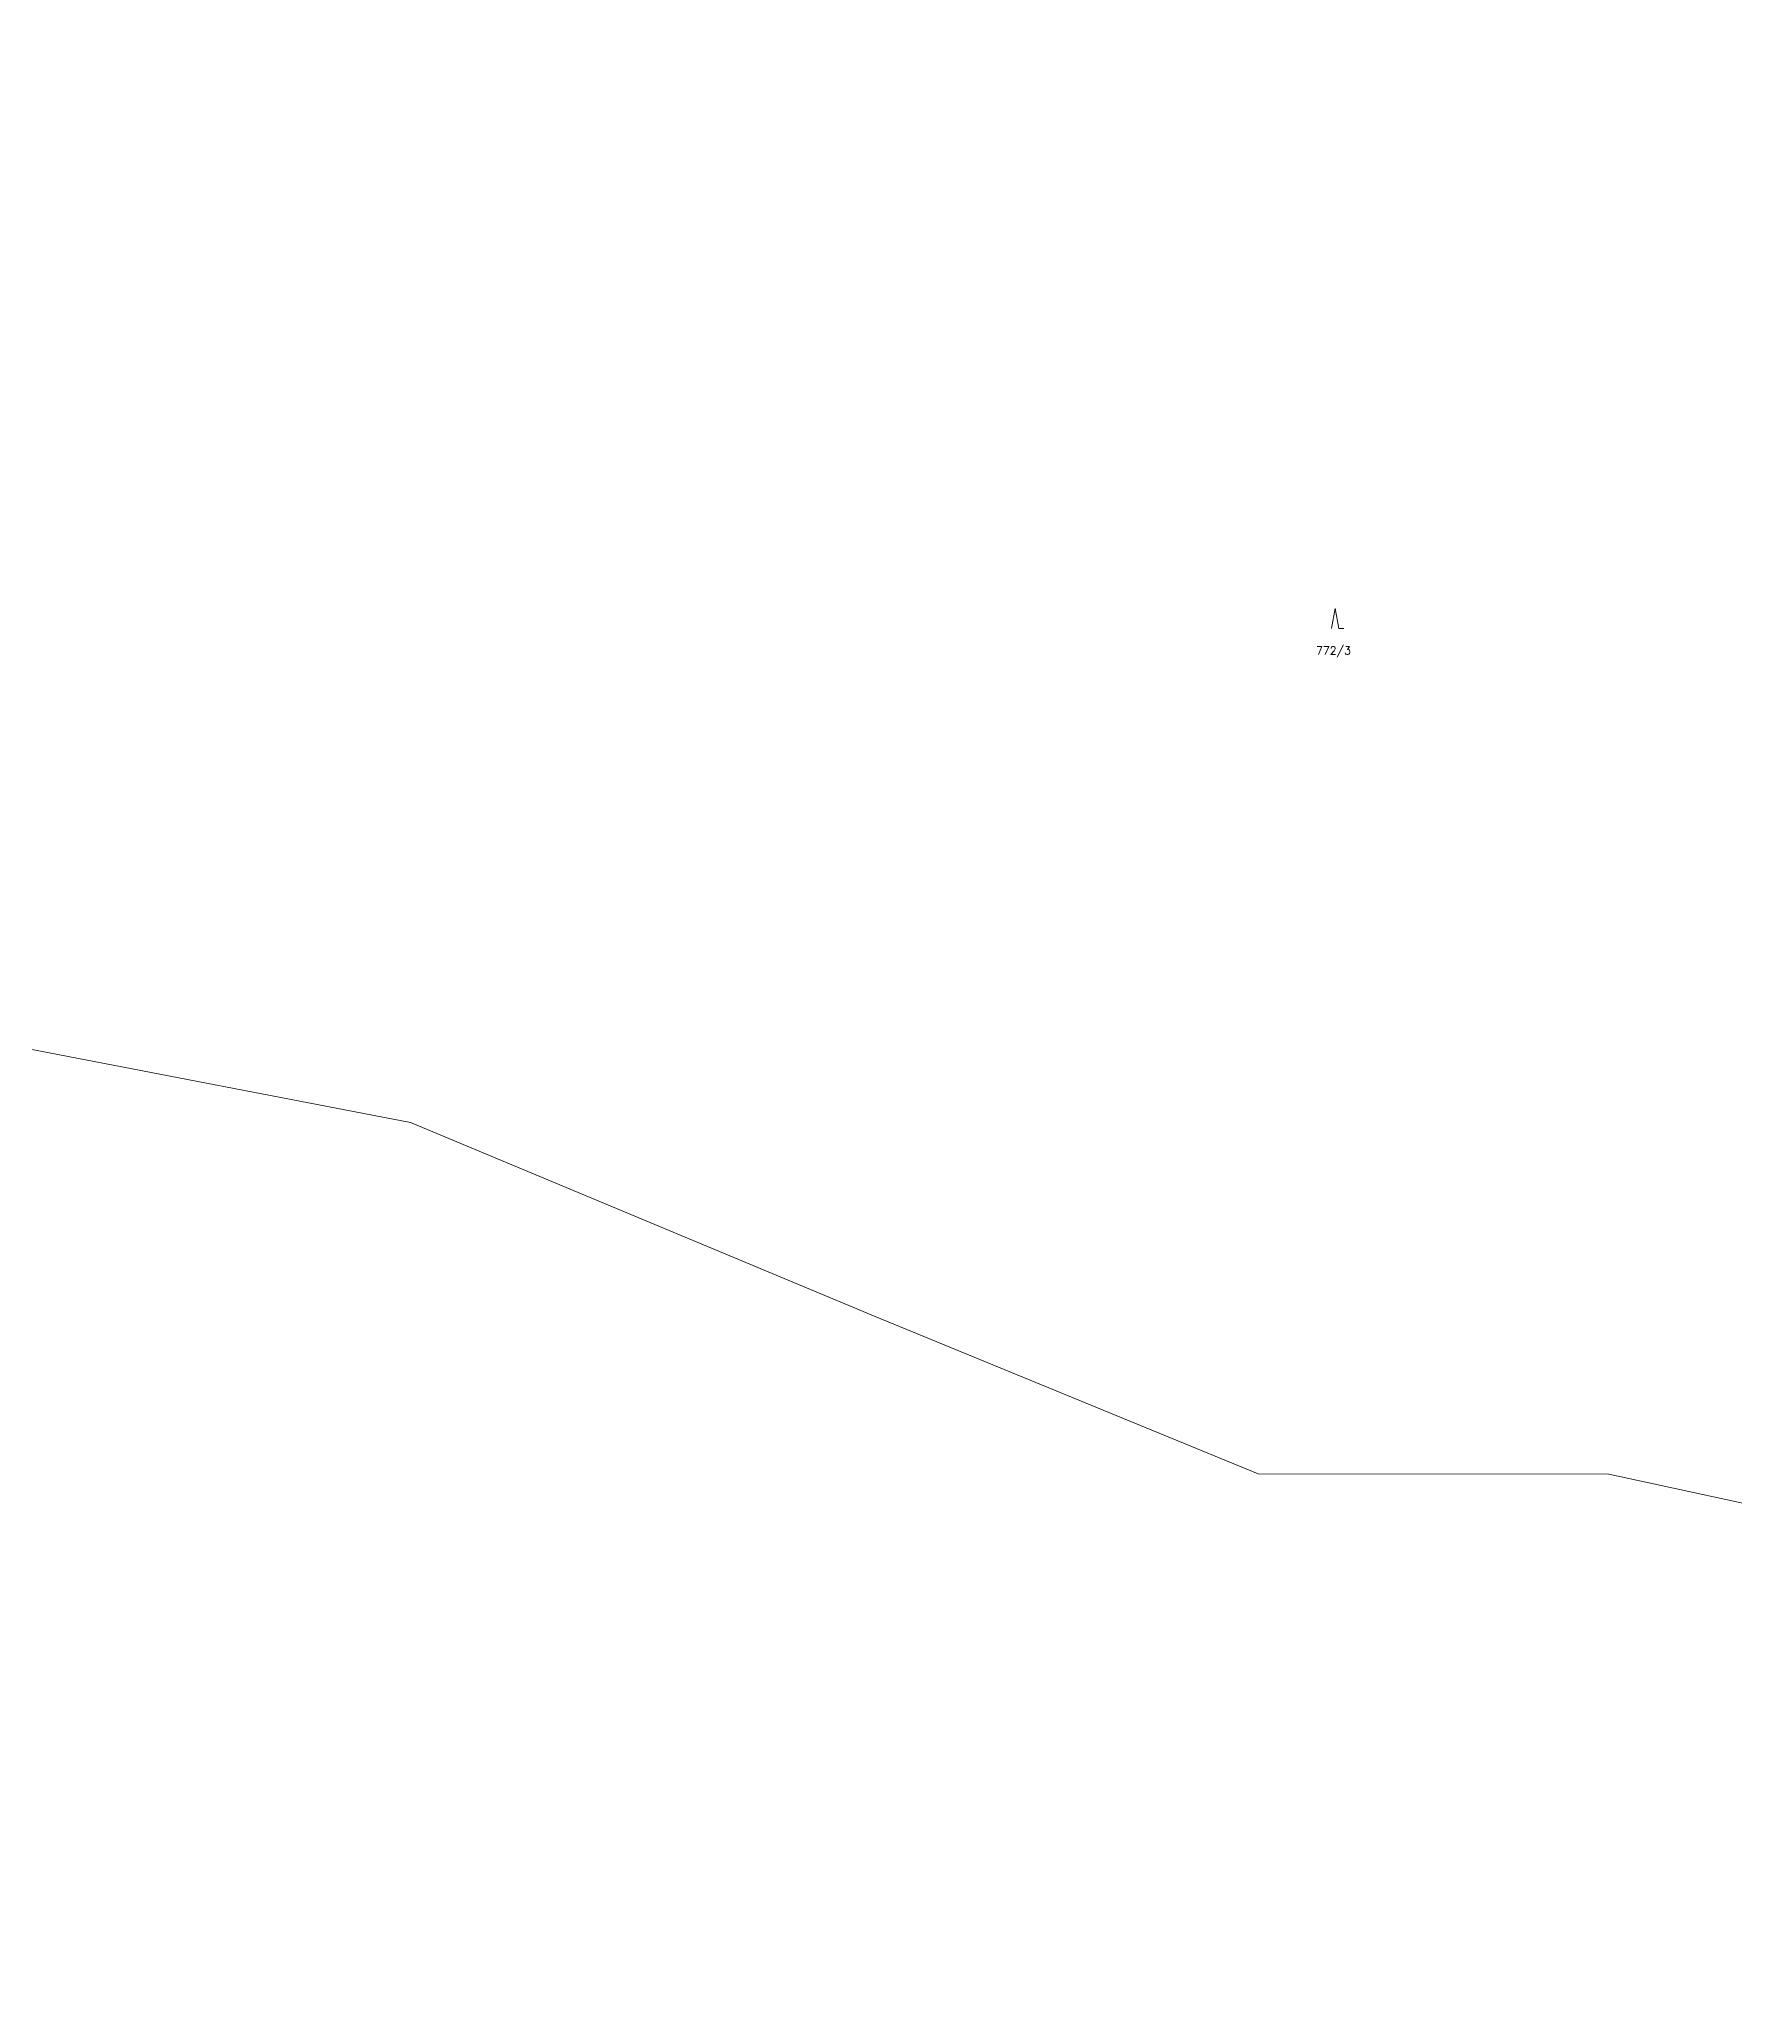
# Model space of a CAD drawing. Extents: x -443817 to 3, y -1171930 to -442383.
# Drawn here: x -441809.3 to -441470.4, y -1171355.2 to -1170962.7 of the extents above; entities that cross this region are included whole.
import ezdxf
from ezdxf.enums import TextEntityAlignment as Align

# ---------------------------------------------------------------- set-up
doc = ezdxf.new("R2010")
doc.units = 0
doc.header["$LTSCALE"] = 0.5
doc.layers.add('KLADPAR', color=7, linetype='Continuous', lineweight=0)
doc.styles.add('ROMANS', font='romans.shx', dxfattribs={"height": 0.2})

# ---------------------------------------------------------------- blocks, each defined once
blk = doc.blocks.new('$34')
at = {"color": 0, "flags": 128}
blk.add_lwpolyline([(-0.75, 0), (0, 4), (0.75, 0), (1.75, 0)], dxfattribs=at)

msp = doc.modelspace()

# ---------------------------------------------------------------- linework, layer by layer
at = {"layer": 'KLADPAR', "color": 7, "linetype": 'Continuous', "flags": 128}
for points in [[(-441416.84, -1171266.61), (-441495.59, -1171249.53), (-441565.65, -1171249.45), (-441642.17, -1171217.99), (-441735.06, -1171179.25), (-441811.11, -1171164.57), (-441853.91, -1171146.72), (-441912.09, -1171146.67), (-441950.54, -1171136.04), (-441991.03, -1171120.83), (-442026.72, -1171105.67), (-442054.33, -1171102.33), (-442048.78, -1171085.07), (-442034.79, -1171042.09), (-442034.79, -1171042.09), (-442027.86, -1171020.8), (-442022.65, -1171003.86), (-442020.81, -1170980.58), (-442012.99, -1170953.35)], [(-442129.78, -1171366.4), (-442100.16, -1171249.69), (-442101.61, -1171249.1), (-442093.52, -1171223.84), (-442070.72, -1171153.24), (-442054.33, -1171102.33), (-442026.72, -1171105.67), (-441991.03, -1171120.83), (-441950.54, -1171136.04), (-441912.09, -1171146.67), (-441853.91, -1171146.72), (-441811.11, -1171164.57), (-441735.06, -1171179.25), (-441642.17, -1171217.99), (-441642.17, -1171217.99), (-441565.65, -1171249.45), (-441495.59, -1171249.53), (-441416.84, -1171266.61)]]:
    msp.add_lwpolyline(points, dxfattribs=at)

# ---------------------------------------------------------------- block references
at = {"layer": 'KLADPAR', "color": 7, "linetype": 'Continuous'}
msp.add_blockref('$34', (-441550.27, -1171080.46), dxfattribs=at)

# ---------------------------------------------------------------- texts
at = {"layer": 'KLADPAR', "color": 7, "linetype": 'Continuous', "style": 'ROMANS'}
msp.add_text('772/3', height=1.6, dxfattribs=at).set_placement((-441550.59, -1171084.06), align=Align.TOP_CENTER)

doc.saveas('drawing.dxf')
